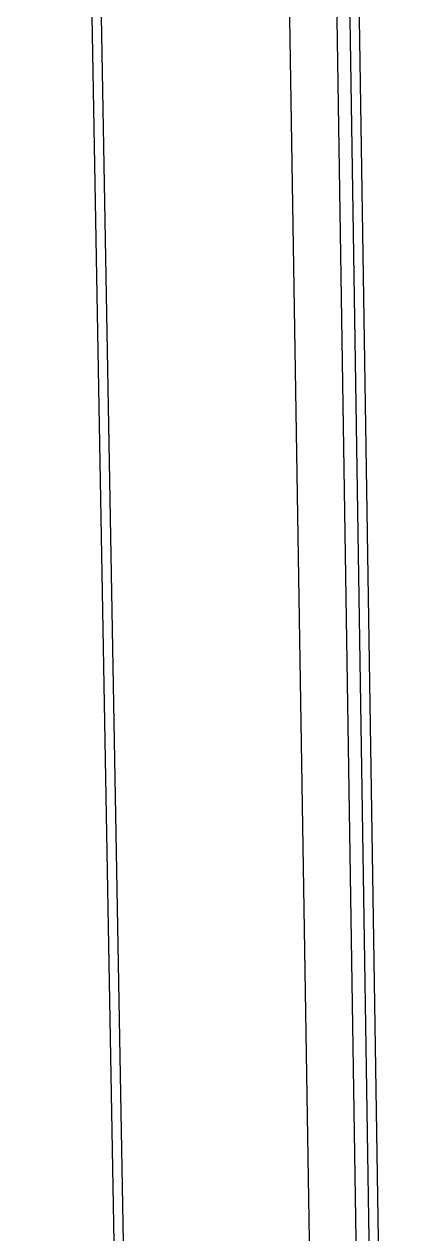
# Model space of a CAD drawing. Header units: millimetres. Extents: x 0 to 4030, y -54 to 2762.
# Drawn here: x 935.9 to 973, y 500.3 to 612.5 of the extents above; entities that cross this region are included whole.
import ezdxf

# ---------------------------------------------------------------- set-up
doc = ezdxf.new("R2010")
doc.units = ezdxf.units.MM
doc.header["$MEASUREMENT"] = 0
doc.layers.add('Utwórz2D linie widoczne', color=7, linetype='Continuous', true_color=0x000000)

msp = doc.modelspace()

# ---------------------------------------------------------------- linework, layer by layer
at = {"layer": 'Utwórz2D linie widoczne'}
for p, q in [((949.54, 206.04), (935.94, 965.56)), ((950.36, 207.06), (936.89, 962.97)), ((955.39, 933.95), (966.86, 222.08)), ((971.07, 224.9), (960, 930.68)), ((972.19, 226.81), (963.79, 766.75)), ((964.67, 765.58), (973.03, 225.94))]:
    msp.add_line(p, q, dxfattribs=at)

doc.saveas('drawing.dxf')
